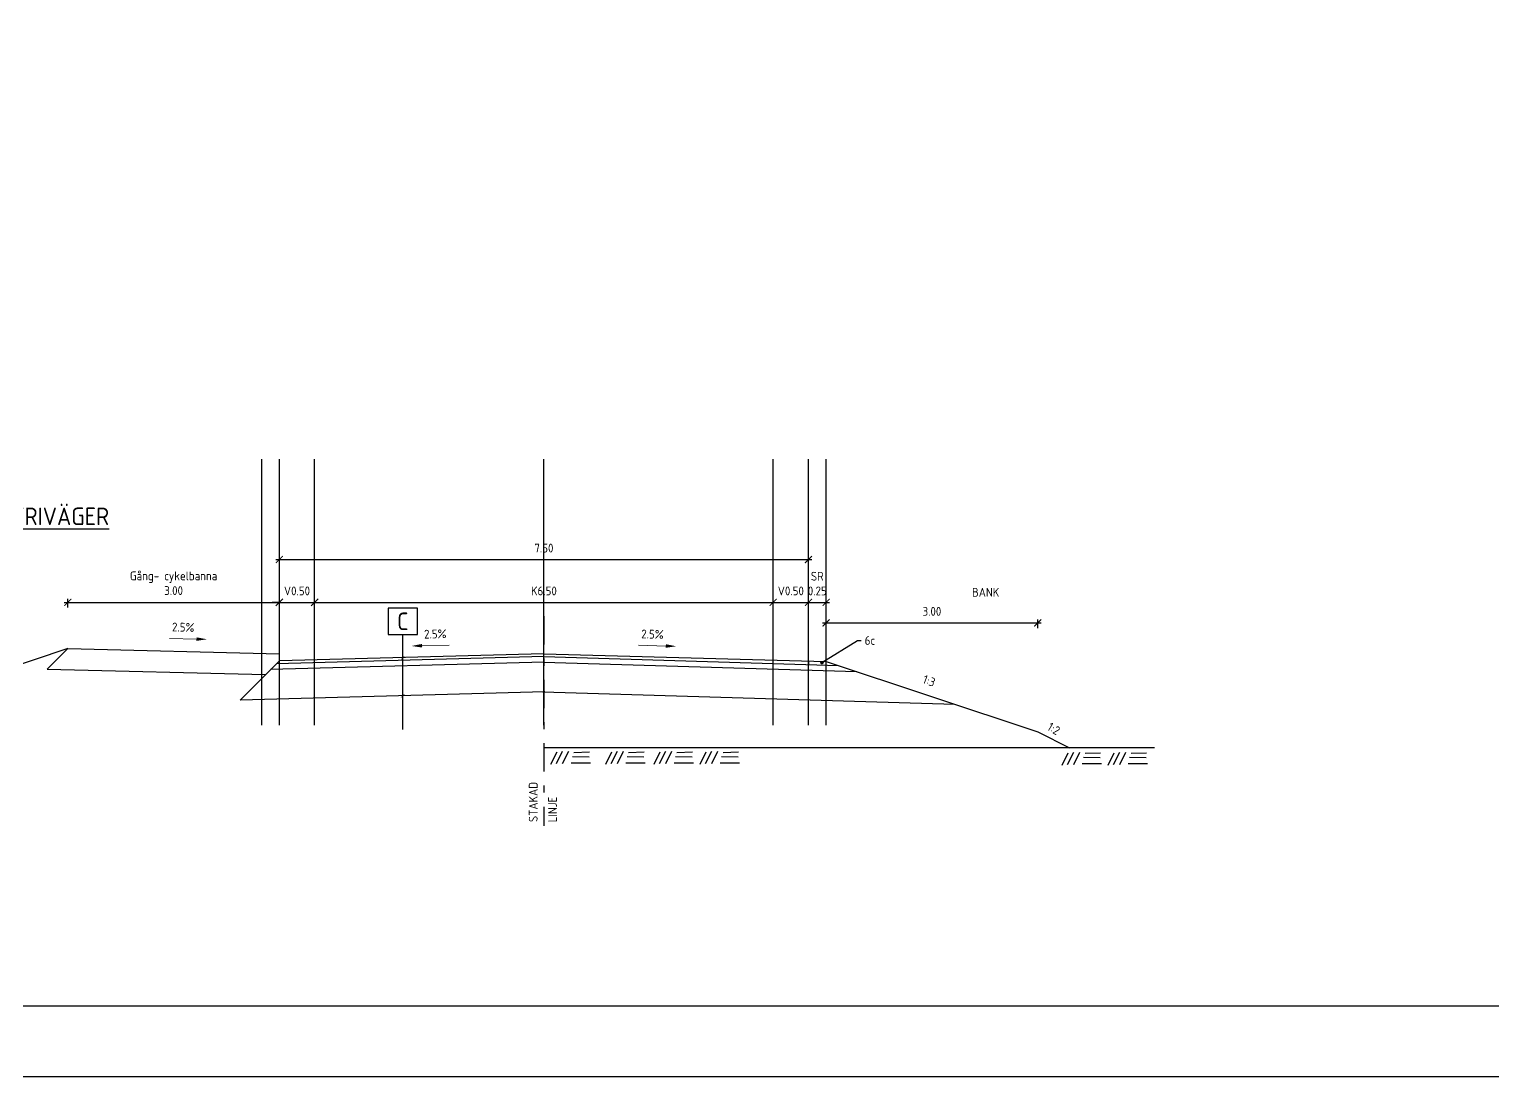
# Model space of a CAD drawing. Header units: metres. Extents: x 166439 to 168621, y 6226863 to 6228959.
# Drawn here: x 166470.93 to 166491.68, y 6226930.12 to 6226944.97 of the extents above; entities that cross this region are included whole.
import ezdxf
from ezdxf.enums import TextEntityAlignment as Align

# ---------------------------------------------------------------- set-up
doc = ezdxf.new("R2010")
doc.units = ezdxf.units.M
doc.header["$LTSCALE"] = 0.1
doc.header["$MEASUREMENT"] = 0
doc.linetypes.add('DASHDOT', pattern=[8, 4, -2, 0, -2])
doc.layers.get('0').update_dxf_attribs({"linetype": 'CONTINUOUS'})
doc.layers.get('DEFPOINTS').update_dxf_attribs({"color": 5, "linetype": 'CONTINUOUS'})
for name, color, linetype in [('04_mått', 4, 'CONTINUOUS'), ('04_txt', 1, 'CONTINUOUS'), ('04_öb', 4, 'CONTINUOUS'), ('04_öb-typ', 1, 'CONTINUOUS'), ('04_överyta', 3, 'CONTINUOUS')]:
    doc.layers.add(name, color=color, linetype=linetype)
doc.styles.add('ISO', font='iso.shx')
doc.dimstyles.new('BH90$0', dxfattribs={"dimscale": 0.05, "dimtxt": 2.5, "dimasz": 2, "dimexe": 1, "dimexo": 5, "dimgap": 2, "dimtad": 1, "dimzin": 0, "dimdsep": 46, "dimtxsty": 'ISO', "dimblk1": 'ARCHTICK', "dimblk2": 'ARCHTICK', "dimsah": 1, "dimcen": 1.5, "dimdle": 1, "dimadec": 0, "dimazin": 0, "dimtfac": 1, "dimtix": 1, "dimtmove": 0, "dimatfit": 3, "dimfxl": 1.5, "dimfxlon": 1, "dimtolj": 1, "dimtzin": 0, "dimarcsym": 0})
doc.dimstyles.new('NovaPlan$7', dxfattribs={"dimscale": 0.05, "dimtxt": 2.5, "dimasz": 1, "dimexe": 2, "dimexo": 5, "dimgap": -1, "dimtad": 0, "dimtoh": 1, "dimzin": 0, "dimdsep": 46, "dimtxsty": 'ISO', "dimcen": 1.5, "dimazin": 0, "dimtfac": 1, "dimtix": 1, "dimtmove": 0, "dimatfit": 3, "dimldrblk": 'DOT', "dimfxl": 1, "dimtolj": 1, "dimtzin": 0, "dimarcsym": 0})

# ---------------------------------------------------------------- blocks, each defined once
blk = doc.blocks.new('BEFM')
at = {"color": 1}
for p, q in [((0.203, -0.081), (0.028, -0.43)), ((0.359, -0.063), (0.185, -0.412)), ((0.534, -0.063), (0.359, -0.412)), ((0.611, -0.378), (1.155, -0.378)), ((0.647, -0.199), (1.119, -0.211)), ((0.688, -0.086), (1.127, -0.073))]:
    blk.add_line(p, q, dxfattribs=at)
blk = doc.blocks.new('BEFMARK')
blk.add_blockref('BEFM', (-0.01, 0.008))
blk = doc.blocks.new('_ARCHTICK')
at = {"color": 0, "linetype": 'ByBlock', "const_width": 0.15}
blk.add_lwpolyline([(-0.5, -0.5), (0.5, 0.5)], dxfattribs=at)
blk = doc.blocks.new('*D27')
at = {"layer": '04_mått', "color": 0, "lineweight": -2}
for p, q in [((166471.429, 6226936.85), (166474.528, 6226936.85)), ((166471.479, 6226936.775), (166471.479, 6226936.9)), ((166474.478, 6226936.775), (166474.478, 6226936.9))]:
    blk.add_line(p, q, dxfattribs=at)
at = {"layer": 'DEFPOINTS', "color": 0}
for p in [(166474.478, 6226936.85), (166471.479, 6226936.195), (166474.478, 6226936.02)]:
    blk.add_point(p, dxfattribs=at)
at = {"layer": '04_mått', "color": 0, "lineweight": -2, "xscale": 0.1, "yscale": 0.1, "zscale": 0.1, "rotation": 180}
blk.add_blockref('_ARCHTICK', (166471.479, 6226936.85), dxfattribs=at)
at = {"layer": '04_mått', "color": 0, "lineweight": -2, "xscale": 0.1, "yscale": 0.1, "zscale": 0.1}
blk.add_blockref('_ARCHTICK', (166474.478, 6226936.85), dxfattribs=at)
at = {"layer": '04_mått', "color": 0, "insert": (166472.979, 6226937.121), "char_height": 0.125, "attachment_point": 5, "style": 'ISO'}
blk.add_mtext('\\A1;Gång- cykelbanna\\P3.00', dxfattribs=at)
blk = doc.blocks.new('*D28')
at = {"layer": '04_mått', "color": 0, "lineweight": -2}
for p, q in [((166474.478, 6226936.85), (166474.378, 6226936.85)), ((166474.478, 6226936.775), (166474.478, 6226936.9)), ((166474.478, 6226936.85), (166474.978, 6226936.85)), ((166474.978, 6226936.775), (166474.978, 6226936.9)), ((166474.978, 6226936.85), (166475.078, 6226936.85))]:
    blk.add_line(p, q, dxfattribs=at)
at = {"layer": 'DEFPOINTS', "color": 0}
for p in [(166474.978, 6226936.85), (166474.478, 6226936.02), (166474.978, 6226936.033)]:
    blk.add_point(p, dxfattribs=at)
at = {"layer": '04_mått', "color": 0, "lineweight": -2, "xscale": 0.1, "yscale": 0.1, "zscale": 0.1}
blk.add_blockref('_ARCHTICK', (166474.478, 6226936.85), dxfattribs=at)
at = {"layer": '04_mått', "color": 0, "lineweight": -2, "xscale": 0.1, "yscale": 0.1, "zscale": 0.1, "rotation": 180}
blk.add_blockref('_ARCHTICK', (166474.978, 6226936.85), dxfattribs=at)
at = {"layer": '04_mått', "color": 0, "insert": (166474.728, 6226937.012), "char_height": 0.125, "attachment_point": 5, "style": 'ISO'}
blk.add_mtext('\\A1;V0.50', dxfattribs=at)
blk = doc.blocks.new('*D29')
at = {"layer": '04_mått', "color": 0, "lineweight": -2}
for p, q in [((166474.928, 6226936.85), (166481.528, 6226936.85)), ((166474.978, 6226936.775), (166474.978, 6226936.9)), ((166481.478, 6226936.775), (166481.478, 6226936.9))]:
    blk.add_line(p, q, dxfattribs=at)
at = {"layer": 'DEFPOINTS', "color": 0}
for p in [(166481.478, 6226936.85), (166474.978, 6226936.033), (166481.478, 6226936.033)]:
    blk.add_point(p, dxfattribs=at)
at = {"layer": '04_mått', "color": 0, "lineweight": -2, "xscale": 0.1, "yscale": 0.1, "zscale": 0.1, "rotation": 180}
blk.add_blockref('_ARCHTICK', (166474.978, 6226936.85), dxfattribs=at)
at = {"layer": '04_mått', "color": 0, "lineweight": -2, "xscale": 0.1, "yscale": 0.1, "zscale": 0.1}
blk.add_blockref('_ARCHTICK', (166481.478, 6226936.85), dxfattribs=at)
at = {"layer": '04_mått', "color": 0, "insert": (166478.228, 6226937.012), "char_height": 0.125, "attachment_point": 5, "style": 'ISO'}
blk.add_mtext('\\A1;K6.50', dxfattribs=at)
blk = doc.blocks.new('*D30')
at = {"layer": '04_mått', "color": 0, "lineweight": -2}
for p, q in [((166481.428, 6226936.85), (166482.028, 6226936.85)), ((166481.478, 6226936.775), (166481.478, 6226936.9)), ((166481.978, 6226936.775), (166481.978, 6226936.9))]:
    blk.add_line(p, q, dxfattribs=at)
at = {"layer": 'DEFPOINTS', "color": 0}
for p in [(166481.978, 6226936.85), (166481.478, 6226936.033), (166481.978, 6226936.02)]:
    blk.add_point(p, dxfattribs=at)
at = {"layer": '04_mått', "color": 0, "lineweight": -2, "xscale": 0.1, "yscale": 0.1, "zscale": 0.1, "rotation": 180}
blk.add_blockref('_ARCHTICK', (166481.478, 6226936.85), dxfattribs=at)
at = {"layer": '04_mått', "color": 0, "lineweight": -2, "xscale": 0.1, "yscale": 0.1, "zscale": 0.1}
blk.add_blockref('_ARCHTICK', (166481.978, 6226936.85), dxfattribs=at)
at = {"layer": '04_mått', "color": 0, "insert": (166481.728, 6226937.012), "char_height": 0.125, "attachment_point": 5, "style": 'ISO'}
blk.add_mtext('\\A1;V0.50', dxfattribs=at)
blk = doc.blocks.new('*D31')
at = {"layer": '04_mått', "color": 0, "lineweight": -2}
for p, q in [((166481.928, 6226936.85), (166482.278, 6226936.85)), ((166481.978, 6226936.775), (166481.978, 6226936.9)), ((166482.228, 6226936.775), (166482.228, 6226936.9))]:
    blk.add_line(p, q, dxfattribs=at)
at = {"layer": 'DEFPOINTS', "color": 0}
for p in [(166482.228, 6226936.85), (166481.978, 6226936.02), (166482.228, 6226936.013)]:
    blk.add_point(p, dxfattribs=at)
at = {"layer": '04_mått', "color": 0, "lineweight": -2, "xscale": 0.1, "yscale": 0.1, "zscale": 0.1, "rotation": 180}
blk.add_blockref('_ARCHTICK', (166481.978, 6226936.85), dxfattribs=at)
at = {"layer": '04_mått', "color": 0, "lineweight": -2, "xscale": 0.1, "yscale": 0.1, "zscale": 0.1}
blk.add_blockref('_ARCHTICK', (166482.228, 6226936.85), dxfattribs=at)
at = {"layer": '04_mått', "color": 0, "insert": (166482.103, 6226937.116), "char_height": 0.125, "attachment_point": 5, "style": 'ISO'}
blk.add_mtext('\\A1;SR\\P0.25', dxfattribs=at)
blk = doc.blocks.new('_H-NSEK')
at = {"color": 0, "linetype": 'ByBlock'}
blk.add_lwpolyline([(0.207, 0.187), (-0.207, 0.187), (-0.207, -0.187), (0.207, -0.187)], close=True, dxfattribs=at)
at = {"color": 0, "linetype": 'ByBlock', "style": 'ISO'}
blk.add_attdef('N', text='', height=0.25, rotation=180, dxfattribs=at).set_placement((0, 0), align=Align.MIDDLE_CENTER)
blk = doc.blocks.new('*D32')
at = {"layer": '04_mått', "color": 0, "lineweight": -2}
for p, q in [((166482.178, 6226936.559), (166485.278, 6226936.559)), ((166482.228, 6226936.484), (166482.228, 6226936.609)), ((166485.228, 6226936.484), (166485.228, 6226936.609))]:
    blk.add_line(p, q, dxfattribs=at)
at = {"layer": 'DEFPOINTS', "color": 0}
for p in [(166485.228, 6226936.559), (166482.228, 6226936.013), (166485.228, 6226936.013)]:
    blk.add_point(p, dxfattribs=at)
at = {"layer": '04_mått', "color": 0, "lineweight": -2, "xscale": 0.1, "yscale": 0.1, "zscale": 0.1, "rotation": 180}
blk.add_blockref('_ARCHTICK', (166482.228, 6226936.559), dxfattribs=at)
at = {"layer": '04_mått', "color": 0, "lineweight": -2, "xscale": 0.1, "yscale": 0.1, "zscale": 0.1}
blk.add_blockref('_ARCHTICK', (166485.228, 6226936.559), dxfattribs=at)
at = {"layer": '04_mått', "color": 0, "insert": (166483.728, 6226936.722), "char_height": 0.125, "attachment_point": 5, "style": 'ISO'}
blk.add_mtext('\\A1;3.00', dxfattribs=at)
blk = doc.blocks.new('*D33')
at = {"layer": '04_mått', "color": 0, "lineweight": -2}
for p, q in [((166474.428, 6226937.457), (166482.028, 6226937.457)), ((166474.478, 6226937.382), (166474.478, 6226937.507)), ((166481.978, 6226937.382), (166481.978, 6226937.507))]:
    blk.add_line(p, q, dxfattribs=at)
at = {"layer": 'DEFPOINTS', "color": 0}
for p in [(166481.978, 6226937.457), (166474.478, 6226935.793), (166481.978, 6226935.878)]:
    blk.add_point(p, dxfattribs=at)
at = {"layer": '04_mått', "color": 0, "lineweight": -2, "xscale": 0.1, "yscale": 0.1, "zscale": 0.1, "rotation": 180}
blk.add_blockref('_ARCHTICK', (166474.478, 6226937.457), dxfattribs=at)
at = {"layer": '04_mått', "color": 0, "lineweight": -2, "xscale": 0.1, "yscale": 0.1, "zscale": 0.1}
blk.add_blockref('_ARCHTICK', (166481.978, 6226937.457), dxfattribs=at)
at = {"layer": '04_mått', "color": 0, "insert": (166478.228, 6226937.619), "char_height": 0.125, "attachment_point": 5, "style": 'ISO'}
blk.add_mtext('\\A1;7.50', dxfattribs=at)
blk = doc.blocks.new('_Dot')
at = {"color": 0, "linetype": 'ByBlock', "lineweight": -2}
blk.add_line((-0.5, 0), (-1, 0), dxfattribs=at)
at = {"color": 0, "linetype": 'ByBlock', "const_width": 0.5}
blk.add_lwpolyline([(-0.25, 0, 1), (0.25, 0, 1)], format="xyb", close=True, dxfattribs=at)
blk = doc.blocks.new('*D34')
at = {"layer": '04_mått', "color": 0, "lineweight": 5}
blk.add_line((166479.956, 6226936.231), (166479.571, 6226936.241), dxfattribs=at)
at = {"layer": '04_mått', "color": 0}
blk.add_solid([(166479.957, 6226936.256), (166479.955, 6226936.206), (166480.106, 6226936.227)], dxfattribs=at)
at = {"layer": 'DEFPOINTS', "color": 0}
for p in [(166479.571, 6226936.241), (166479.567, 6226936.083), (166480.102, 6226936.07)]:
    blk.add_point(p, dxfattribs=at)
at = {"layer": '04_mått', "color": 0, "insert": (166479.767, 6226936.398), "char_height": 0.125, "attachment_point": 5, "rotation": 358.5679, "style": 'ISO'}
blk.add_mtext('\\A1;2.5%', dxfattribs=at)
blk = doc.blocks.new('_None')
blk = doc.blocks.new('*D35')
at = {"layer": '04_mått', "color": 0, "lineweight": 5}
blk.add_line((166476.5, 6226936.235), (166476.885, 6226936.245), dxfattribs=at)
at = {"layer": '04_mått', "color": 0}
blk.add_solid([(166476.499, 6226936.26), (166476.5, 6226936.21), (166476.35, 6226936.231)], dxfattribs=at)
at = {"layer": 'DEFPOINTS', "color": 0}
for p in [(166476.885, 6226936.245), (166476.354, 6226936.073), (166476.889, 6226936.087)]:
    blk.add_point(p, dxfattribs=at)
at = {"layer": '04_mått', "color": 0, "insert": (166476.688, 6226936.402), "char_height": 0.125, "attachment_point": 5, "rotation": 1.4321, "style": 'ISO'}
blk.add_mtext('\\A1;2.5%', dxfattribs=at)
blk = doc.blocks.new('*D50')
at = {"layer": '04_mått', "color": 0, "lineweight": 5}
blk.add_line((166473.303, 6226936.329), (166472.919, 6226936.339), dxfattribs=at)
at = {"layer": '04_mått', "color": 0}
blk.add_solid([(166473.304, 6226936.354), (166473.303, 6226936.304), (166473.453, 6226936.326)], dxfattribs=at)
at = {"layer": 'DEFPOINTS', "color": 0}
for p in [(166472.914, 6226936.159), (166472.919, 6226936.339), (166473.449, 6226936.146)]:
    blk.add_point(p, dxfattribs=at)
at = {"layer": '04_mått', "color": 0, "insert": (166473.115, 6226936.497), "char_height": 0.125, "attachment_point": 5, "rotation": 358.5679, "style": 'ISO'}
blk.add_mtext('\\A1;2.5%', dxfattribs=at)

msp = doc.modelspace()

# ---------------------------------------------------------------- linework, layer by layer
at = {"layer": '04_mått', "linetype": 'DASHDOT'}
msp.add_line((166478.2279, 6226936.6519), (166478.2279, 6226933.6818), dxfattribs=at)
at = {"layer": '04_öb'}
for p, q in [((166471.4792, 6226936.1949), (166471.1864, 6226935.9022)), ((166478.2245, 6226936), (166482.6658, 6226935.8673)), ((166478.2269, 6226936.08), (166482.4021, 6226935.9553)), ((166481.9779, 6226936.02), (166481.9779, 6226935.9679)), ((166471.1864, 6226935.9022), (166474.2827, 6226935.8248)), ((166478.2119, 6226935.5802), (166484.0505, 6226935.4058))]:
    msp.add_line(p, q, dxfattribs=at)
for points in [[(166478.2423, 6226935.5802), (166473.9229, 6226935.465), (166474.4779, 6226936.02)], [(166478.2311, 6226936), (166474.3546, 6226935.8966)], [(166478.229, 6226936.08), (166474.4368, 6226935.9789)]]:
    msp.add_lwpolyline(points, dxfattribs=at)
at = {"layer": '04_öb-typ'}
msp.add_line((166476.2279, 6226935.0459), (166476.2279, 6226936.3935), dxfattribs=at)
at = {"layer": '04_överyta'}
for p, q in [((166471.4792, 6226936.1949), (166468.8177, 6226935.3078)), ((166471.4792, 6226936.1949), (166474.4779, 6226936.12)), ((166474.4779, 6226936.02), (166474.4779, 6226936.12)), ((166478.2279, 6226936.12), (166482.2279, 6226936.0133))]:
    msp.add_line(p, q, dxfattribs=at)
at = {"layer": '04_överyta', "color": 1}
msp.add_line((166486.8851, 6226934.7889), (166478.2279, 6226934.7889), dxfattribs=at)
at = {"layer": '04_överyta'}
for points in [[(166478.2279, 6226936.12), (166474.4779, 6226936.02)], [(166482.2279, 6226936.0133), (166485.2279, 6226935.0133)], [(166485.2279, 6226935.0133), (166485.6767, 6226934.7889)]]:
    msp.add_lwpolyline(points, dxfattribs=at)
at = {"layer": 'DEFPOINTS'}
for p, q in [((166474.2279, 6226935.1063), (166474.2279, 6226938.8805)), ((166474.4779, 6226935.1063), (166474.4779, 6226938.8805)), ((166474.9779, 6226935.1063), (166474.9779, 6226938.8805)), ((166478.2279, 6226935.1063), (166478.2279, 6226938.8805)), ((166481.4779, 6226935.1063), (166481.4779, 6226938.8805)), ((166481.9779, 6226935.1063), (166481.9779, 6226938.8805)), ((166482.2279, 6226935.1063), (166482.2279, 6226938.8805))]:
    msp.add_line(p, q, dxfattribs=at)
at = {"layer": 'DEFPOINTS', "flags": 128}
for points in [[(166459.8364, 6226930.1245), (166459.8364, 6226959.8245), (166501.8864, 6226959.8245), (166501.8864, 6226930.1245)], [(166461.8364, 6226931.1245), (166461.8364, 6226958.8245), (166500.8864, 6226958.8245), (166500.8864, 6226936.6645), (166495.8864, 6226936.6645), (166495.8864, 6226931.1245)]]:
    msp.add_lwpolyline(points, close=True, dxfattribs=at)

# ---------------------------------------------------------------- block references
at = {"layer": '04_öb-typ'}
ref = msp.add_blockref('_H-NSEK', (166476.2279, 6226936.5805), dxfattribs=at)
ref.add_attrib('N', 'C', dxfattribs={"layer": '0', "height": 0.25, "style": 'ISO'}).set_placement((166476.2279, 6226936.5805), align=Align.MIDDLE_CENTER)
at = {"layer": '04_öb-typ', "xscale": 0.04999999998835847, "yscale": 0.04999999981373549, "zscale": 0.05}
for p in [(166476.2261, 6226936.0648), (166476.2261, 6226935.5246)]:
    msp.add_blockref('_ARCHTICK', p, dxfattribs=at)
at = {"layer": '04_överyta', "color": 1, "xscale": 0.5, "yscale": 0.5, "zscale": 0.5}
for p in [(166478.3137, 6226934.7616), (166479.0902, 6226934.7616), (166479.7752, 6226934.7616), (166480.4277, 6226934.7616), (166485.5591, 6226934.7497), (166486.2116, 6226934.7497)]:
    msp.add_blockref('BEFMARK', p, dxfattribs=at)

# ---------------------------------------------------------------- texts
at = {"layer": '04_mått', "linetype": 'Continuous', "style": 'ISO'}
for s, rotation, p in [('1:3', 339.23194, (166483.6883, 6226935.7379)), ('1:2', 329.36199, (166485.4546, 6226935.058))]:
    msp.add_text(s, height=0.125, rotation=rotation, dxfattribs=at).set_placement(p, align=Align.MIDDLE)
at = {"layer": '04_mått', "insert": (166482.7752, 6226936.3095), "char_height": 0.125, "attachment_point": 4, "style": 'ISO'}
msp.add_mtext('6c', dxfattribs=at)
at = {"layer": '04_txt', "color": 7, "style": 'ISO'}
msp.add_text('%%uINDUSTRIVÄGER', height=0.25, dxfattribs=at).set_placement((166469.8586, 6226937.9441))
at = {"layer": '04_txt', "style": 'ISO'}
msp.add_text('BANK', height=0.125, dxfattribs=at).set_placement((166484.2967, 6226936.9298))
for s, p in [('STAKAD', (166478.1391, 6226933.7346)), ('LINJE', (166478.4126, 6226933.7312))]:
    msp.add_text(s, height=0.125, rotation=90, dxfattribs=at).set_placement(p)

# ---------------------------------------------------------------- dimensions: what is measured, and where the dimension line sits
at = {"layer": '04_mått'}
for base, p1, p2, picture, middle in [((166481.9779, 6226937.4568), (166474.4779, 6226935.7933), (166481.9779, 6226935.8775), '*D33', (166478.2279, 6226937.6193)), ((166485.2279, 6226936.5591), (166482.2279, 6226936.0133), (166485.2279, 6226936.0133), '*D32', (166483.7279, 6226936.7216))]:
    dim = msp.add_linear_dim(base=base, p1=p1, p2=p2, dimstyle='BH90$0', override={"dimtmove": 1}, dxfattribs=at)
    dim.commit()
    dim.dimension.update_dxf_attribs({"geometry": picture, "text_midpoint": middle})
for base, p1, p2, text, picture, middle in [((166474.4779, 6226936.8497), (166471.4792, 6226936.1949), (166474.4779, 6226936.02), 'Gång- cykelbanna\\P<>', '*D27', (166472.9786, 6226936.8497)), ((166482.2279, 6226936.8497), (166481.9779, 6226936.02), (166482.2279, 6226936.0133), 'SR\\P<>', '*D31', (166482.1029, 6226936.8497)), ((166481.9779, 6226936.8497), (166481.4779, 6226936.0333), (166481.9779, 6226936.02), 'V<>', '*D30', (166481.7279, 6226936.8497))]:
    dim = msp.add_linear_dim(base=base, p1=p1, p2=p2, text=text, dimstyle='BH90$0', override={"dimtmove": 1}, dxfattribs=at)
    dim.commit()
    dim.dimension.update_dxf_attribs({"geometry": picture, "text_midpoint": middle, "dimtype": 160})
for base, p1, p2, text, picture, middle in [((166474.9779, 6226936.8497), (166474.4779, 6226936.02), (166474.9779, 6226936.0333), 'V<>', '*D28', (166474.7279, 6226937.0122)), ((166481.4779, 6226936.8497), (166474.9779, 6226936.0333), (166481.4779, 6226936.0333), 'K<>', '*D29', (166478.2279, 6226937.0122))]:
    dim = msp.add_linear_dim(base=base, p1=p1, p2=p2, text=text, dimstyle='BH90$0', override={"dimtmove": 1}, dxfattribs=at)
    dim.commit()
    dim.dimension.update_dxf_attribs({"geometry": picture, "text_midpoint": middle})
for p1, p2, distance, picture, middle in [((166473.4486, 6226936.1457), (166472.9145, 6226936.1591), -0.1799, '*D50', (166473.1151, 6226936.4965)), ((166476.3537, 6226936.0733), (166476.8891, 6226936.0867), 0.1579, '*D35', (166476.6883, 6226936.4022)), ((166480.1021, 6226936.0696), (166479.5667, 6226936.0829), -0.1579, '*D34', (166479.7674, 6226936.3984))]:
    dim = msp.add_aligned_dim(p1=p1, p2=p2, distance=distance, text='2.5%', dimstyle='BH90$0', override={"dimasz": 3, "dimblk2": 'None', "dimdle": 0, "dimse1": 1, "dimse2": 1, "dimsd1": 0, "dimsd2": 0, "dimlwd": 5}, dxfattribs=at)
    dim.commit()
    dim.dimension.update_dxf_attribs({"geometry": picture, "text_midpoint": middle})

# ---------------------------------------------------------------- leaders
at = {"layer": '04_mått', "annotation_type": 0, "has_hookline": 1, "hookline_direction": 0, "text_width": 0.1429}
msp.add_leader([(166482.1684, 6226935.9953), (166482.6752, 6226936.3095), (166482.7252, 6226936.3095)], dimstyle='NovaPlan$7', override={"dimscale": 0.05, "dimgap": -1, "dimtad": 0}, dxfattribs=at)

doc.saveas('drawing.dxf')
